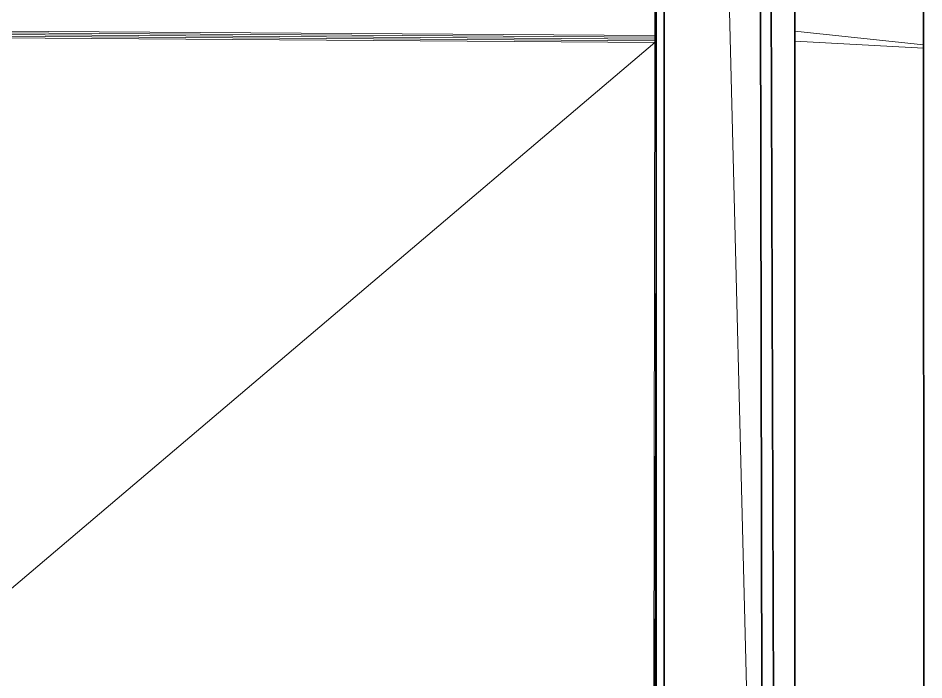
# Model space of a CAD drawing. Header units: inches. Extents: x 1 to 101, y 1 to 36.
# Drawn here: x 62.47 to 75.72, y 20.72 to 30.41 of the extents above; entities that cross this region are included whole.
import ezdxf

# ---------------------------------------------------------------- set-up
doc = ezdxf.new("R2010")
doc.units = ezdxf.units.IN
doc.header["$MEASUREMENT"] = 0
doc.layers.add('Default', color=7, linetype='Continuous')

msp = doc.modelspace()

# ---------------------------------------------------------------- linework, layer by layer
at = {"layer": 'Default', "color": 254, "lineweight": 0, "true_color": 0xcccccc, "transparency": 33554687}
for p, q in [((71.919, 34.162), (71.919, 13.4)), ((71.919, 13.4), (71.919, 34.162)), ((72.782, 34.162), (73.372, 11.001)), ((73.372, 11.001), (72.782, 34.162)), ((73.322, 34.162), (73.372, 11.001)), ((73.372, 11.001), (73.322, 34.162)), ((73.474, 34.162), (73.548, 11.003)), ((73.548, 11.003), (73.474, 34.162)), ((71.805, 30.15), (71.805, 32.748)), ((75.717, 32.037), (75.718, 30.018)), ((73.833, 31.489), (73.833, 30.214)), ((73.833, 30.214), (73.833, 31.489)), ((71.805, 30.125), (71.805, 30.15)), ((71.805, 30.1), (71.805, 30.125)), ((71.805, 30.076), (71.805, 30.1)), ((73.833, 30.214), (73.833, 30.068)), ((75.718, 30.018), (73.833, 30.214)), ((73.833, 30.068), (73.833, 30.214)), ((73.833, 30.214), (75.718, 30.018)), ((60.716, 20.658), (71.786, 30.051)), ((71.786, 30.051), (71.754, 14.177)), ((71.805, 30.05), (71.805, 30.076)), ((71.805, 29.951), (71.805, 30.05)), ((73.833, 30.068), (73.833, 11.466)), ((73.833, 11.466), (73.833, 30.068)), ((73.833, 30.068), (75.718, 29.968)), ((75.718, 29.968), (73.833, 30.068)), ((75.718, 30.018), (75.718, 29.968)), ((75.718, 29.968), (75.721, 11.466)), ((71.773, 14.177), (71.805, 29.951)), ((71.805, 21.89), (71.805, 29.951)), ((71.805, 29.951), (71.805, 21.89)), ((71.805, 21.89), (71.79, 14.177)), ((71.805, 16.515), (71.805, 21.89))]:
    msp.add_line(p, q, dxfattribs=at).dxf.unprotected_set("ltscale", 0)
at = {"layer": 'Default', "color": 7, "lineweight": 35, "ltscale": 5.401311, "transparency": 33554687}
for p, q in [((71.919, 13.4), (71.919, 34.162)), ((73.322, 34.162), (73.372, 11.001)), ((73.548, 11.003), (73.474, 34.162)), ((71.805, 32.748), (71.805, 30.15)), ((75.717, 32.037), (75.718, 30.018)), ((73.833, 31.489), (73.833, 30.214)), ((71.805, 30.15), (71.805, 30.125)), ((71.805, 30.125), (71.805, 30.1)), ((71.805, 30.1), (71.805, 30.076)), ((73.833, 30.214), (73.833, 30.068)), ((71.805, 30.076), (71.805, 30.05)), ((71.805, 30.05), (71.805, 29.951)), ((73.833, 11.466), (73.833, 30.068)), ((75.718, 29.968), (75.718, 30.018)), ((75.721, 11.466), (75.718, 29.968)), ((71.805, 29.951), (71.805, 21.89)), ((71.805, 21.89), (71.805, 16.515))]:
    msp.add_line(p, q, dxfattribs=at)
at = {"layer": 'Default', "color": 7, "lineweight": 15, "ltscale": 5.401311, "transparency": 33554687}
for p, q in [((73.372, 11.001), (72.782, 34.162)), ((71.786, 32.749), (71.786, 30.151)), ((71.786, 30.151), (55.996, 30.259)), ((71.786, 30.126), (55.996, 30.234)), ((71.786, 30.101), (55.996, 30.209)), ((71.786, 30.076), (55.996, 30.184)), ((71.786, 30.051), (55.996, 30.159)), ((71.786, 30.151), (71.786, 30.126)), ((71.786, 30.151), (71.805, 30.15)), ((71.786, 30.101), (71.786, 30.126)), ((71.786, 30.126), (71.805, 30.125)), ((71.786, 30.076), (71.786, 30.101)), ((71.786, 30.101), (71.805, 30.1)), ((73.833, 30.214), (75.718, 30.018)), ((60.716, 20.658), (71.786, 30.051)), ((71.786, 30.051), (71.754, 14.177)), ((71.805, 30.076), (71.786, 30.076)), ((71.786, 30.051), (71.786, 30.076)), ((71.805, 30.05), (71.786, 30.051)), ((75.718, 29.968), (73.833, 30.068)), ((71.805, 29.951), (71.773, 14.177)), ((71.805, 21.89), (71.79, 14.177))]:
    msp.add_line(p, q, dxfattribs=at)
at = {"layer": 'Default', "color": 9, "lineweight": 0, "true_color": 0xcbcbcb, "transparency": 33554687}
for p, q in [((71.786, 32.749), (71.786, 30.151)), ((55.996, 30.259), (71.786, 30.151)), ((71.786, 30.151), (55.996, 30.259)), ((55.996, 30.234), (71.786, 30.126)), ((71.786, 30.126), (55.996, 30.234)), ((55.996, 30.209), (71.786, 30.101)), ((71.786, 30.101), (55.996, 30.209)), ((71.786, 30.076), (55.996, 30.184)), ((55.996, 30.184), (71.786, 30.076)), ((55.996, 30.159), (71.786, 30.051)), ((71.786, 30.051), (55.996, 30.159)), ((71.786, 30.151), (71.786, 30.126)), ((71.786, 30.126), (71.786, 30.101)), ((71.786, 30.101), (71.786, 30.076)), ((71.786, 30.051), (60.716, 20.658)), ((71.786, 30.076), (71.786, 30.051))]:
    msp.add_line(p, q, dxfattribs=at).dxf.unprotected_set("ltscale", 0)
at = {"layer": 'Default', "color": 9, "lineweight": 0, "true_color": 0xc9c9c9, "transparency": 33554687}
for p, q in [((71.786, 30.151), (71.786, 32.749)), ((71.805, 32.748), (71.805, 30.15)), ((71.805, 30.15), (71.786, 30.151)), ((71.754, 14.177), (71.786, 30.051)), ((71.786, 30.051), (71.805, 30.05)), ((71.805, 30.05), (71.805, 29.951)), ((71.805, 29.951), (71.773, 14.177))]:
    msp.add_line(p, q, dxfattribs=at).dxf.unprotected_set("ltscale", 0)
at = {"layer": 'Default', "color": 253, "lineweight": 0, "true_color": 0xb5b5b5, "transparency": 33554687}
for p, q in [((71.79, 14.177), (71.805, 21.89)), ((71.805, 21.89), (71.805, 16.515))]:
    msp.add_line(p, q, dxfattribs=at).dxf.unprotected_set("ltscale", 0)

doc.saveas('drawing.dxf')
